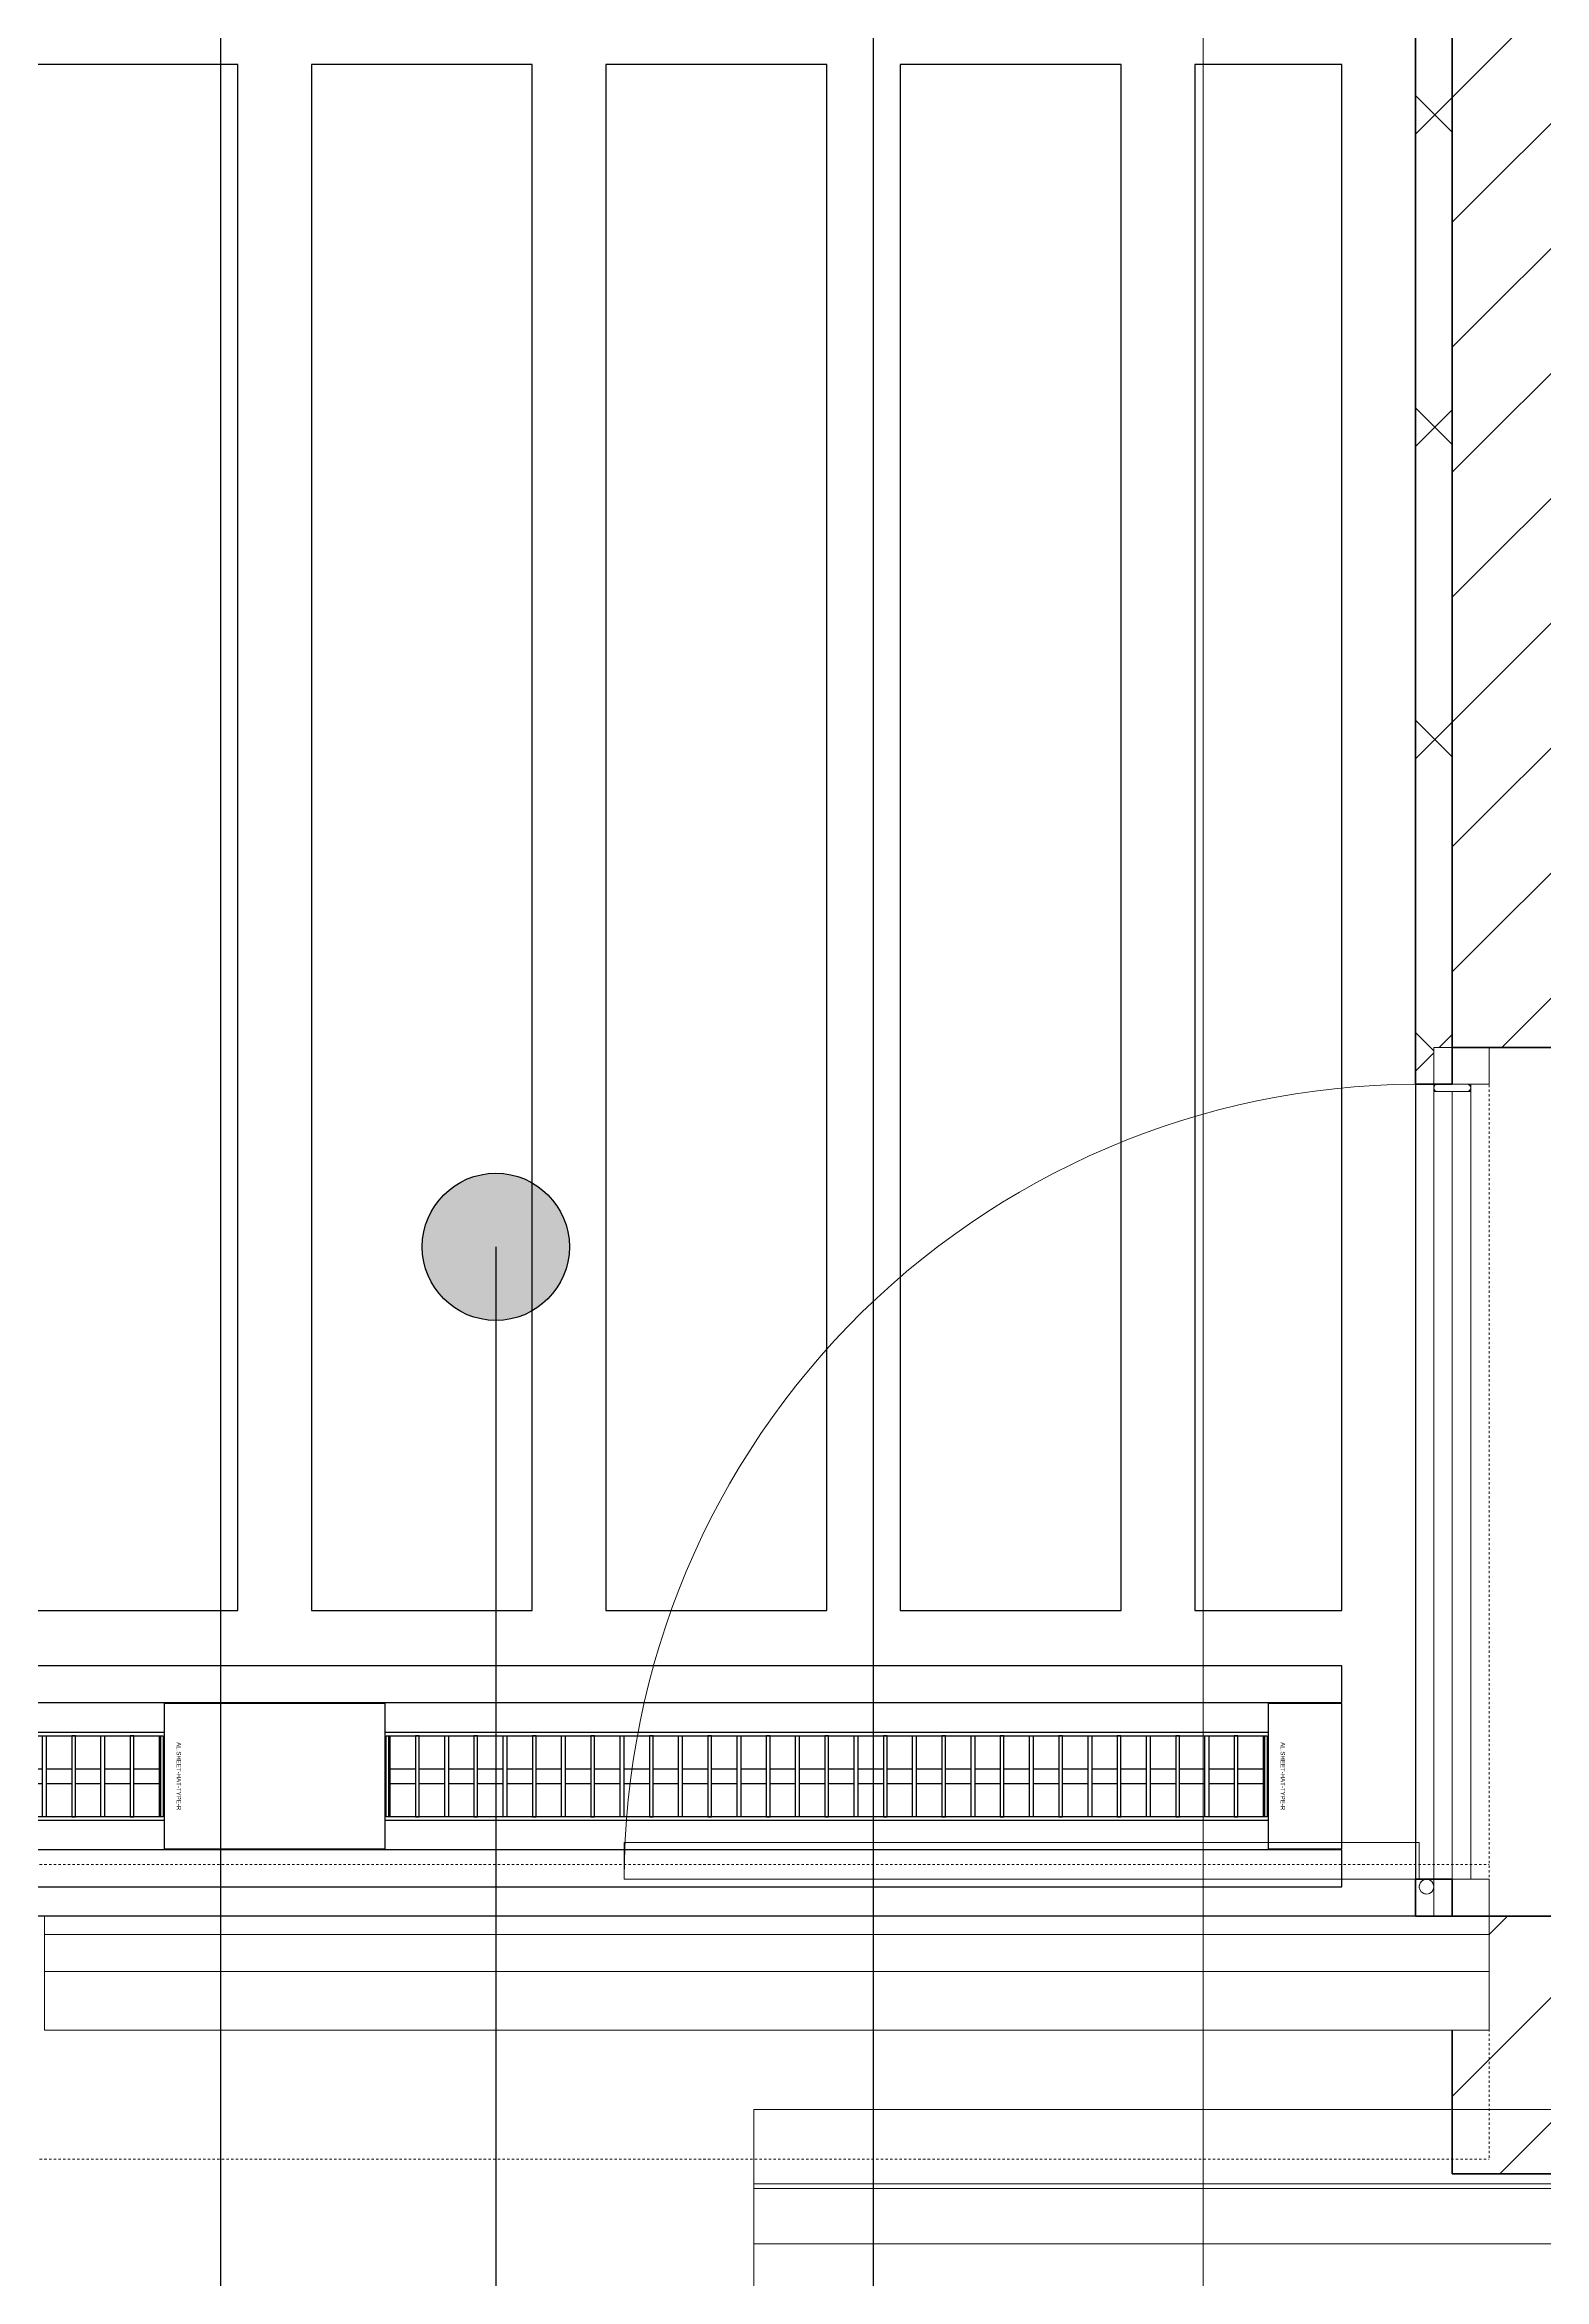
# Model space of a CAD drawing. Header units: millimetres. Extents: x -725999 to -647408, y -21008 to 19019.
# Drawn here: x -718895 to -716857, y -394 to 2641 of the extents above; entities that cross this region are included whole.
import ezdxf
from ezdxf.enums import TextEntityAlignment as Align
from ezdxf.xclip import XClip

# ---------------------------------------------------------------- set-up
doc = ezdxf.new("R2010")
doc.units = ezdxf.units.MM
doc.header["$XCLIPFRAME"] = 0
doc.linetypes.add('DASH', pattern=[6.35, 3.175, -3.175])
for name, color, linetype in [('000 - WIPEOUT', 250, 'Continuous'), ('001 - ASCESSORIES', 251, 'Continuous'), ('008 - LIGHTING', 1, 'Continuous'), ('A04_TUBE SERIES', 2, 'Continuous'), ('A11_ALU.SOLID SHEET', 2, 'Continuous')]:
    doc.layers.add(name, color=color, linetype=linetype)
for name, color, linetype, lineweight in [('A-ANNO-NOTE', 3, 'Continuous', 25), ('A-GENM', 1, 'Continuous', 9), ('A-ROOM-IDEN', 3, 'Continuous', 25), ('A-WALL', 5, 'Continuous', 35), ('A-WALL-FNSH', 2, 'Continuous', 35), ('A-WALL-PATT', 1, 'Continuous', 9), ('G-ANNO-TEXT', 3, 'Continuous', 9), ('Q-SPCQ', 2, 'Continuous', 9), ('Q-SPCQ-HDLN', 2, 'DASH', 9), ('WALL-E', 2, 'Continuous', 9)]:
    doc.layers.add(name, color=color, linetype=linetype, lineweight=lineweight)

# ---------------------------------------------------------------- blocks, each defined once
blk = doc.blocks.new('DPA_Speciality_PlatformScreenDoor - Length_135300-12767973-4283-01 ENLARGED LOWER PLATFORM LEVEL - REFLECTED CEILING PLAN - SHEET 4')
at = {"layer": 'A-GENM'}
for p, q in [((832.8, -330), (956.6, -330)), ((843.4, -330), (896.5, -330)), ((892.9, -330), (946, -330)), ((-75, -380), (-75, -1460)), ((-75, -1460), (-75, -380)), ((-25, -380), (-25, -1460)), ((-25, -1460), (-25, -380)), ((-5, -430), (-5, -380)), ((1075, -380), (-5, -380)), ((1075, -430), (1075, -380)), ((1075, -430), (-5, -430))]:
    blk.add_line(p, q, dxfattribs=at)
blk.add_arc((-5, -380), 1080, 268.9389, 0, dxfattribs=at)
at = {"layer": 'Q-SPCQ'}
for p, q in [((-100, -175), (-100, -330)), ((-100, -175), (1862.5, -175)), ((-100, -200), (-100, -175.9)), ((1862.5, -330), (1862.5, -175)), ((1862.5, -175.9), (1862.5, -200)), ((-100, -305), (-100, -200)), ((1862.5, -200), (1862.5, -305)), ((-100, -255), (1862.5, -255)), ((1862.5, -255), (-100, -255)), ((-100, -255), (-100, -305)), ((-100, -305), (-100, -255)), ((-50, -255), (1812.5, -255)), ((1812.5, -255), (-50, -255)), ((1802.5, -255), (-40, -255)), ((-40, -255), (1802.5, -255)), ((1862.5, -305), (1862.5, -255)), ((1862.5, -305), (1862.5, -255)), ((-100, -329.1), (-100, -305)), ((-100, -305), (-90, -305)), ((1862.5, -305), (-100, -305)), ((-100, -305), (-100, -330)), ((-100, -330), (-100, -305)), ((-100, -305), (1862.5, -305)), ((1862.5, -305), (-100, -305)), ((-100, -330), (-100, -380)), ((-100, -330), (-50, -330)), ((-50, -330), (-100, -330)), ((-100, -330), (1862.5, -330)), ((-100, -330), (1862.5, -330)), ((-90, -330), (-100, -330)), ((-100, -380), (-100, -330.3)), ((-90, -305), (1852.5, -305)), ((1852.5, -305), (-90, -305)), ((-90, -305), (1852.5, -305)), ((1852.5, -330), (-90, -330)), ((1852.5, -330), (-90, -330)), ((-90, -330), (1852.5, -330)), ((-50, -305), (1812.5, -305)), ((1812.5, -305), (-50, -305)), ((-50, -380), (-50, -330)), ((-50, -330), (-50, -380)), ((-50, -330), (-25, -330)), ((-25, -330), (-50, -330)), ((-50, -330.3), (-50, -380)), ((-50, -380), (-50, -330.3)), ((-40, -305), (1802.5, -305)), ((1802.5, -305), (-40, -305)), ((-40, -305), (1802.5, -305)), ((1802.5, -305), (-40, -305)), ((1802.5, -305), (-40, -305)), ((-40, -305), (1802.5, -305)), ((-40, -330), (1802.5, -330)), ((1802.5, -330), (-40, -330)), ((-40, -330), (1802.5, -330)), ((1802.5, -330), (-40, -330)), ((-25, -380), (-25, -330)), ((1852.5, -305), (1862.5, -305)), ((1862.5, -330), (1852.5, -330)), ((1862.5, -305), (1862.5, -329.1)), ((1862.5, -305), (1862.5, -330)), ((1862.5, -330), (1862.5, -305)), ((-50, -380), (-100, -380)), ((-50, -380), (-100, -380)), ((-75, -1450), (-75, -380)), ((-75, -380), (-75, -1450)), ((-75, -380), (-50, -380)), ((-75, -380), (-50, -380)), ((-50, -1450), (-50, -380)), ((-50, -380), (-50, -1450)), ((-50, -380), (-25, -380)), ((-50, -380), (-25, -380)), ((-50, -1450), (-50, -380)), ((-50, -380), (-50, -1450)), ((-25, -380), (-50, -380)), ((-25, -380), (-50, -380)), ((-25, -1450), (-25, -380)), ((-25, -380), (-25, -1450)), ((-75, -410), (-75, -1420)), ((-75, -1420), (-75, -410)), ((-75, -1420), (-75, -410)), ((-75, -410), (-75, -1420)), ((-75, -410), (-75, -1420)), ((-75, -1420), (-75, -410)), ((-50, -400), (-50, -1430)), ((-50, -1430), (-50, -400)), ((-50, -400), (-50, -1430)), ((-50, -1430), (-50, -400)), ((-50, -410), (-50, -1420)), ((-50, -1420), (-50, -410)), ((-50, -410), (-50, -1420)), ((-50, -1420), (-50, -410)), ((-50, -1420), (-50, -410)), ((-50, -410), (-50, -1420)), ((-25, -400), (-25, -1430)), ((-25, -1430), (-25, -400)), ((-25, -400), (-25, -1430)), ((-25, -1430), (-25, -400)), ((-50, -1450), (-75, -1450)), ((-75, -1450), (-50, -1450)), ((-30, -1450), (-70, -1450)), ((-70, -1450), (-30, -1450)), ((-25, -1450), (-50, -1450)), ((-50, -1450), (-25, -1450)), ((-100, -1460), (-100, -1510)), ((-100, -1510), (-100, -1460)), ((-100, -1460), (-50, -1460)), ((-50, -1460), (-100, -1460)), ((-70, -1460), (-30, -1460)), ((-30, -1460), (-70, -1460)), ((-50, -1460), (-50, -1510)), ((-50, -1510), (-50, -1460)), ((-50, -1460), (-50, -1510)), ((-50, -1510), (-50, -1460)), ((-50, -1460), (-25, -1460)), ((-25, -1460), (-50, -1460)), ((-25, -1510), (-25, -1460)), ((-50, -1510), (-100, -1510)), ((-50, -1510), (-100, -1510)), ((-25, -1510), (-50, -1510))]:
    blk.add_line(p, q, dxfattribs=at)
for centre, radius, start, end in [((-15, -370), 10, 90, 270), ((-15, -370), 10, 90, 270), ((-15, -370), 10, 90, 270), ((-15, -370), 10, 90, 270), ((-15, -370), 10, 270, 90), ((-15, -370), 10, 270, 90), ((-15, -370), 10, 270, 90), ((-15, -370), 10, 270, 90), ((-70, -1455), 5, 90, 270), ((-70, -1455), 5, 150, 210), ((-70, -1455), 5, 90, 135), ((-30, -1455), 5, 60, 90), ((-30, -1455), 5, 270, 90), ((-30, -1455), 5, 330, 45), ((-70, -1455), 5, 240, 270), ((-30, -1455), 5, 270, 300)]:
    blk.add_arc(centre, radius, start, end, dxfattribs=at)
at = {"layer": 'Q-SPCQ-HDLN'}
for p, q in [((-100, -1510), (-100, 0)), ((5133.2, 0), (-100, 0)), ((5133.2, -330), (-100, -330)), ((5133.2, -400), (-100, -400))]:
    blk.add_line(p, q, dxfattribs=at)
blk = doc.blocks.new('*U287')
at = {"color": 1}
blk.add_wipeout([(600, -60), (-600, -60), (-600, 60), (600, 60)], dxfattribs=at).dxf.layer = '000 - WIPEOUT'
at = {"layer": '001 - ASCESSORIES', "color": 0}
blk.add_lwpolyline([(600, -60), (-600, -60), (-600, 60), (600, 60)], close=True, dxfattribs=at)
at = {"layer": '001 - ASCESSORIES'}
for points in [[(-593.5, -55), (-598.5, -55), (-598.5, 55), (-593.5, 55)], [(595, -55), (-595, -55), (-595, 55), (595, 55)], [(-558.8, -55), (-553.8, -55), (-553.8, 55), (-558.8, 55)], [(-514, -55), (-519, -55), (-519, 55), (-514, 55)], [(-479.3, -55), (-474.3, -55), (-474.3, 55), (-479.3, 55)], [(-434.6, -55), (-439.6, -55), (-439.6, 55), (-434.6, 55)], [(-399.8, -55), (-394.8, -55), (-394.8, 55), (-399.8, 55)], [(-355.1, -55), (-360.1, -55), (-360.1, 55), (-355.1, 55)], [(-320.4, -55), (-315.4, -55), (-315.4, 55), (-320.4, 55)], [(-275.6, -55), (-280.6, -55), (-280.6, 55), (-275.6, 55)], [(-240.9, -55), (-235.9, -55), (-235.9, 55), (-240.9, 55)], [(-196.2, -55), (-201.2, -55), (-201.2, 55), (-196.2, 55)], [(-161.4, -55), (-156.4, -55), (-156.4, 55), (-161.4, 55)], [(-116.7, -55), (-121.7, -55), (-121.7, 55), (-116.7, 55)], [(-82, -55), (-77, -55), (-77, 55), (-82, 55)], [(-37.2, -55), (-42.2, -55), (-42.2, 55), (-37.2, 55)], [(-2.5, -55), (2.5, -55), (2.5, 55), (-2.5, 55)], [(42.2, -55), (37.2, -55), (37.2, 55), (42.2, 55)], [(77, -55), (82, -55), (82, 55), (77, 55)], [(121.7, -55), (116.7, -55), (116.7, 55), (121.7, 55)], [(156.4, -55), (161.4, -55), (161.4, 55), (156.4, 55)], [(201.2, -55), (196.2, -55), (196.2, 55), (201.2, 55)], [(235.9, -55), (240.9, -55), (240.9, 55), (235.9, 55)], [(280.6, -55), (275.6, -55), (275.6, 55), (280.6, 55)], [(315.4, -55), (320.4, -55), (320.4, 55), (315.4, 55)], [(360.1, -55), (355.1, -55), (355.1, 55), (360.1, 55)], [(394.8, -55), (399.8, -55), (399.8, 55), (394.8, 55)], [(439.6, -55), (434.6, -55), (434.6, 55), (439.6, 55)], [(474.3, -55), (479.3, -55), (479.3, 55), (474.3, 55)], [(519, -55), (514, -55), (514, 55), (519, 55)], [(553.8, -55), (558.8, -55), (558.8, 55), (553.8, 55)], [(598.5, -55), (593.5, -55), (593.5, 55), (598.5, 55)]]:
    blk.add_lwpolyline(points, close=True, dxfattribs=at)
for points in [[(-593.5, 10), (-558.8, 10)], [(-553.8, 10), (-519, 10)], [(-514, 10), (-479.3, 10)], [(-474.3, 10), (-439.6, 10)], [(-434.6, 10), (-399.8, 10)], [(-394.8, 10), (-360.1, 10)], [(-355.1, 10), (-320.4, 10)], [(-315.4, 10), (-280.6, 10)], [(-275.6, 10), (-240.9, 10)], [(-235.9, 10), (-201.2, 10)], [(-196.2, 10), (-161.4, 10)], [(-156.4, 10), (-121.7, 10)], [(-116.7, 10), (-82, 10)], [(-77, 10), (-42.2, 10)], [(-37.2, 10), (-2.5, 10)], [(2.5, 10), (37.2, 10)], [(42.2, 10), (77, 10)], [(82, 10), (116.7, 10)], [(121.7, 10), (156.4, 10)], [(161.4, 10), (196.2, 10)], [(201.2, 10), (235.9, 10)], [(240.9, 10), (275.6, 10)], [(280.6, 10), (315.4, 10)], [(320.4, 10), (355.1, 10)], [(360.1, 10), (394.8, 10)], [(399.8, 10), (434.6, 10)], [(439.6, 10), (474.3, 10)], [(479.3, 10), (514, 10)], [(519, 10), (553.8, 10)], [(558.8, 10), (593.5, 10)], [(-593.5, -10), (-558.8, -10)], [(-553.8, -10), (-519, -10)], [(-514, -10), (-479.3, -10)], [(-474.3, -10), (-439.6, -10)], [(-434.6, -10), (-399.8, -10)], [(-394.8, -10), (-360.1, -10)], [(-355.1, -10), (-320.4, -10)], [(-315.4, -10), (-280.6, -10)], [(-275.6, -10), (-240.9, -10)], [(-235.9, -10), (-201.2, -10)], [(-196.2, -10), (-161.4, -10)], [(-156.4, -10), (-121.7, -10)], [(-116.7, -10), (-82, -10)], [(-77, -10), (-42.2, -10)], [(-37.2, -10), (-2.5, -10)], [(2.5, -10), (37.2, -10)], [(42.2, -10), (77, -10)], [(82, -10), (116.7, -10)], [(121.7, -10), (156.4, -10)], [(161.4, -10), (196.2, -10)], [(201.2, -10), (235.9, -10)], [(240.9, -10), (275.6, -10)], [(280.6, -10), (315.4, -10)], [(320.4, -10), (355.1, -10)], [(360.1, -10), (394.8, -10)], [(399.8, -10), (434.6, -10)], [(439.6, -10), (474.3, -10)], [(479.3, -10), (514, -10)], [(519, -10), (553.8, -10)], [(558.8, -10), (593.5, -10)]]:
    blk.add_lwpolyline(points, dxfattribs=at)
blk = doc.blocks.new('*U548')
blk.add_attdef('EXTR.OVL-LENGTH_', (-25, -59.1), '', height=5)
blk.add_wipeout([(-25, 0), (25, 0), (25, 67400), (-25, 67400)]).dxf.layer = '000 - WIPEOUT'
at = {"layer": 'A04_TUBE SERIES', "color": 0}
blk.add_lwpolyline([(-25, 0), (25, 0), (25, 67400), (-25, 67400)], close=True, dxfattribs=at)
blk = doc.blocks.new('*U549')
blk.add_attdef('EXTR.OVL-LENGTH_', (-25, -59.1), '', height=5)
blk.add_wipeout([(-25, 0), (25, 0), (25, 67400), (-25, 67400)]).dxf.layer = '000 - WIPEOUT'
at = {"layer": 'A04_TUBE SERIES', "color": 0}
blk.add_lwpolyline([(-25, 0), (25, 0), (25, 67400), (-25, 67400)], close=True, dxfattribs=at)
blk = doc.blocks.new('*U541')
at = {"layer": 'A11_ALU.SOLID SHEET', "color": 0}
blk.add_lwpolyline([(300, -98.8), (300, 98.8), (0, 98.8), (0, -98.8)], close=True, dxfattribs=at)
at = {"layer": 'Defpoints', "color": 250}
blk.add_point((0, 0), dxfattribs=at)
blk.add_text('AL.SHEET-HAT-TYPE-R', height=6, rotation=270, dxfattribs=at).set_placement((15, 0), align=Align.BOTTOM_CENTER)
blk = doc.blocks.new('*U550')
at = {"color": 3}
for points in [[(-1050, -32050), (1050, -32050), (1050, -32350), (-1050, -32350)], [(-1050, -32450), (1050, -32450), (1050, -32750), (-1050, -32750)], [(-1050, -32850), (1050, -32850), (1050, -33150), (-1050, -33150)], [(-1050, -33250), (1050, -33250), (1050, -33550), (-1050, -33550)]]:
    blk.add_wipeout(points, dxfattribs=at).dxf.layer = '000 - WIPEOUT'
at = {"layer": 'A11_ALU.SOLID SHEET', "color": 0, "linetype": 'ByBlock'}
for points in [[(-1050, -32350), (1050, -32350), (1050, -32050), (-1050, -32050)], [(-1050, -32750), (1050, -32750), (1050, -32450), (-1050, -32450)], [(-1050, -33150), (1050, -33150), (1050, -32850), (-1050, -32850)], [(-1050, -33550), (1050, -33550), (1050, -33250), (-1050, -33250)]]:
    blk.add_lwpolyline(points, close=True, dxfattribs=at)
blk = doc.blocks.new('*U552')
at = {"layer": 'Defpoints'}
blk.add_point((0, 0), dxfattribs=at)
blk.add_wipeout([(1050, 250), (1050, 450), (-1050, 450), (-1050, 250)]).dxf.layer = '000 - WIPEOUT'
at = {"layer": 'A11_ALU.SOLID SHEET', "color": 0}
blk.add_lwpolyline([(1050, 250), (1050, 450), (-1050, 450), (-1050, 250)], close=True, dxfattribs=at)
at = {"layer": 'Defpoints'}
blk.add_point((0, 400), dxfattribs=at)
blk = doc.blocks.new('*U554')
at = {"layer": 'A11_ALU.SOLID SHEET', "color": 0}
blk.add_lwpolyline([(100, -98.8), (100, 98.8), (0, 98.8), (0, -98.8)], close=True, dxfattribs=at)
at = {"layer": 'Defpoints', "color": 250}
blk.add_point((0, 0), dxfattribs=at)
blk.add_text('AL.SHEET-HAT-TYPE-R', height=6, rotation=270, dxfattribs=at).set_placement((15, 0), align=Align.BOTTOM_CENTER)
blk = doc.blocks.new('*U647')
blk.add_lwpolyline([(-107450, -550), (27650, -550), (27650, -3480), (-107450, -3480)], close=True)
at = {"layer": 'A11_ALU.SOLID SHEET', "color": 1}
for name, p in [('*U541', (25950, -3290)), ('*U554', (27450, -3290))]:
    blk.add_blockref(name, p, dxfattribs=at)
at = {"layer": '008 - LIGHTING'}
for p in [(25350, -3290), (26850, -3290)]:
    blk.add_blockref('*U287', p, dxfattribs=at)
at = {"layer": 'A04_TUBE SERIES', "linetype": 'ByBlock', "rotation": 270}
for name, p in [('*U549', (-39850, -3165)), ('*U548', (-39850, -3415))]:
    blk.add_blockref(name, p, dxfattribs=at)
at = {"layer": 'A11_ALU.SOLID SHEET', "linetype": 'ByBlock', "rotation": 90}
blk.add_blockref('*U550', (-6300, -2015), dxfattribs=at)
at = {"layer": '008 - LIGHTING'}
for p in [(25350, -3290), (26850, -3290)]:
    blk.add_blockref('*U287', p, dxfattribs=at)
at = {"layer": 'A11_ALU.SOLID SHEET', "linetype": 'ByBlock', "rotation": 270}
blk.add_blockref('*U552', (27100, -2015), dxfattribs=at)
at = {"layer": '008 - LIGHTING'}
for p in [(25350, -3290), (26850, -3290)]:
    blk.add_blockref('*U287', p, dxfattribs=at)
blk = doc.blocks.new('Structure Guage3 - Structure Guage-9321268-4180-01 LOWER PLATFORM LEVEL - REFLECTED CEILING PLAN')
at = {"layer": 'A-GENM'}
for p, q in [((-717008.3, -264.6), (-717008.3, -163.5)), ((-717008.3, -163.5), (-708629.3, -163.5)), ((-708629.3, -264.6), (-717008.3, -264.6)), ((-717008.3, -264.6), (-717008.3, -271)), ((-717008.3, -271), (-717008.3, -346)), ((-717008.3, -271), (-708629.3, -271)), ((-717008.3, -346), (-717008.3, -1170)), ((-717008.3, -346), (-708629.3, -346))]:
    blk.add_line(p, q, dxfattribs=at)
blk = doc.blocks.new('DPA_Speciality_PlatformScreenDoor - Length_135300-12767973-4180-01 LOWER PLATFORM LEVEL - REFLECTED CEILING PLAN')
at = {"layer": 'A-GENM'}
for p, q in [((832.8, -330), (956.6, -330)), ((843.4, -330), (896.5, -330)), ((892.9, -330), (946, -330)), ((-75, -380), (-75, -1460)), ((-75, -1460), (-75, -380)), ((-25, -380), (-25, -1460)), ((-25, -1460), (-25, -380)), ((-5, -430), (-5, -380)), ((1075, -380), (-5, -380)), ((1075, -430), (1075, -380)), ((1075, -430), (-5, -430))]:
    blk.add_line(p, q, dxfattribs=at)
blk.add_arc((-5, -380), 1080, 268.9389, 0, dxfattribs=at)
at = {"layer": 'Q-SPCQ'}
for p, q in [((-100, -175), (-100, -330)), ((-100, -175), (1862.5, -175)), ((1862.5, -330), (1862.5, -175)), ((-100, -200), (-100, -187.5)), ((-100, -305), (-100, -200)), ((1862.5, -187.5), (1862.5, -200)), ((1862.5, -200), (1862.5, -305)), ((-100, -255), (1862.5, -255)), ((1862.5, -255), (-100, -255)), ((-100, -255), (-100, -305)), ((-100, -305), (-100, -255)), ((-50, -255), (1812.5, -255)), ((1812.5, -255), (-50, -255)), ((1802.5, -255), (-40, -255)), ((-40, -255), (1802.5, -255)), ((1862.5, -305), (1862.5, -255)), ((1862.5, -305), (1862.5, -255)), ((-100, -317.5), (-100, -305)), ((-100, -305), (-90, -305)), ((1862.5, -305), (-100, -305)), ((-100, -305), (-100, -330)), ((-100, -330), (-100, -305)), ((-100, -305), (1862.5, -305)), ((1862.5, -305), (-100, -305)), ((-100, -380), (-100, -330)), ((-100, -330), (-100, -380)), ((-100, -330), (-50, -330)), ((-50, -330), (-100, -330)), ((-100, -330), (1862.5, -330)), ((-100, -330), (1862.5, -330)), ((-90, -330), (-100, -330)), ((-90, -305), (1852.5, -305)), ((1852.5, -305), (-90, -305)), ((-90, -305), (1852.5, -305)), ((1852.5, -330), (-90, -330)), ((1852.5, -330), (-90, -330)), ((-90, -330), (1852.5, -330)), ((-50, -305), (1812.5, -305)), ((1812.5, -305), (-50, -305)), ((-50, -380), (-50, -330)), ((-50, -330), (-50, -380)), ((-50, -380), (-50, -330)), ((-50, -330), (-50, -380)), ((-50, -330), (-25, -330)), ((-25, -330), (-50, -330)), ((-40, -305), (1802.5, -305)), ((1802.5, -305), (-40, -305)), ((-40, -305), (1802.5, -305)), ((1802.5, -305), (-40, -305)), ((1802.5, -305), (-40, -305)), ((-40, -305), (1802.5, -305)), ((-40, -330), (1802.5, -330)), ((1802.5, -330), (-40, -330)), ((-40, -330), (1802.5, -330)), ((1802.5, -330), (-40, -330)), ((-25, -380), (-25, -330)), ((1852.5, -305), (1862.5, -305)), ((1862.5, -330), (1852.5, -330)), ((1862.5, -305), (1862.5, -317.5)), ((1862.5, -305), (1862.5, -330)), ((1862.5, -330), (1862.5, -305)), ((-50, -380), (-100, -380)), ((-50, -380), (-100, -380)), ((-75, -1450), (-75, -380)), ((-75, -380), (-75, -1450)), ((-73.5, -380), (-50, -380)), ((-73.5, -380), (-50, -380)), ((-50, -1450), (-50, -380)), ((-50, -380), (-50, -1450)), ((-50, -380), (-25, -380)), ((-50, -380), (-25, -380)), ((-50, -1450), (-50, -380)), ((-50, -380), (-50, -1450)), ((-25, -380), (-50, -380)), ((-25, -380), (-50, -380)), ((-25, -1450), (-25, -380)), ((-25, -380), (-25, -1450)), ((-75, -410), (-75, -1420)), ((-75, -1420), (-75, -410)), ((-75, -1420), (-75, -410)), ((-75, -410), (-75, -1420)), ((-75, -410), (-75, -1420)), ((-75, -1420), (-75, -410)), ((-50, -400), (-50, -1430)), ((-50, -1430), (-50, -400)), ((-50, -400), (-50, -1430)), ((-50, -1430), (-50, -400)), ((-50, -410), (-50, -1420)), ((-50, -1420), (-50, -410)), ((-50, -410), (-50, -1420)), ((-50, -1420), (-50, -410)), ((-50, -1420), (-50, -410)), ((-50, -410), (-50, -1420)), ((-25, -400), (-25, -1430)), ((-25, -1430), (-25, -400)), ((-25, -400), (-25, -1430)), ((-25, -1430), (-25, -400)), ((-75, -1450), (-50, -1450)), ((-50, -1450), (-73.5, -1450)), ((-30, -1450), (-70, -1450)), ((-70, -1450), (-30, -1450)), ((-25, -1450), (-50, -1450)), ((-50, -1450), (-25, -1450)), ((-100, -1460), (-100, -1510)), ((-100, -1510), (-100, -1460)), ((-100, -1460), (-50, -1460)), ((-50, -1460), (-100, -1460)), ((-70, -1460), (-30, -1460)), ((-30, -1460), (-70, -1460)), ((-50, -1460), (-50, -1510)), ((-50, -1510), (-50, -1460)), ((-50, -1460), (-50, -1510)), ((-50, -1510), (-50, -1460)), ((-50, -1460), (-25, -1460)), ((-25, -1460), (-50, -1460)), ((-25, -1510), (-25, -1460)), ((-50, -1510), (-100, -1510)), ((-50, -1510), (-100, -1510)), ((-25, -1510), (-50, -1510))]:
    blk.add_line(p, q, dxfattribs=at)
for centre, radius, start, end in [((-15, -370), 10, 90, 195), ((-15, -370), 10, 90, 195), ((-15, -370), 10, 90, 195), ((-15, -370), 10, 90, 270), ((-15, -370), 10, 60, 90), ((-15, -370), 10, 60, 90), ((-15, -370), 10, 60, 90), ((-15, -370), 10, 270, 90), ((-15, -370), 10, 210, 270), ((-15, -370), 10, 210, 270), ((-15, -370), 10, 210, 270), ((-15, -370), 10, 270, 330), ((-15, -370), 10, 270, 330), ((-15, -370), 10, 270, 330), ((-15, -370), 10, 345, 15), ((-15, -370), 10, 345, 15), ((-15, -370), 10, 345, 15), ((-70, -1455), 5, 90, 270), ((-70, -1455), 5, 90, 270), ((-30, -1455), 5, 270, 90), ((-30, -1455), 5, 270, 90)]:
    blk.add_arc(centre, radius, start, end, dxfattribs=at)
at = {"layer": 'Q-SPCQ-HDLN'}
for p, q in [((-100, -1510), (-100, 0)), ((135200, 0), (-100, 0)), ((135200, -330), (-100, -330)), ((135200, -400), (-100, -400))]:
    blk.add_line(p, q, dxfattribs=at)
blk = doc.blocks.new('C-1-PP19-AR-4180-01-B_20250908-040939_EXDOWNLIGHT')
at = {"layer": 'A-GENM'}
blk.add_blockref('Structure Guage3 - Structure Guage-9321268-4180-01 LOWER PLATFORM LEVEL - REFLECTED CEILING PLAN', (743759.3, -3579), dxfattribs=at)
at = {"layer": 'Q-SPCQ', "rotation": 180}
blk.add_blockref('DPA_Speciality_PlatformScreenDoor - Length_135300-12767973-4180-01 LOWER PLATFORM LEVEL - REFLECTED CEILING PLAN', (27650, -3810), dxfattribs=at)

msp = doc.modelspace()

# ---------------------------------------------------------------- hatches: boundary and pattern name
at = {"layer": 'A-WALL-PATT', "lineweight": 9}
h = msp.add_hatch(dxfattribs=at)
h.set_pattern_fill('FP_2', color=256, style=0, pattern_type=2)
h.set_pattern_definition([(45, (0, 0), (-84.852814, 84.852814), [])])
h.paths.add_polyline_path([(-716982.4, -251), (-716782.4, -251), (-716782.4, 99), (-716932.4, 99), (-716932.4, -56), (-716982.4, -56), (-716982.4, -232.8)])
h.paths.add_polyline_path([(-716982.4, 1279), (-716782.4, 1279), (-716782.4, 4129), (-716982.4, 4129), (-716982.4, 3752.5)])

# ---------------------------------------------------------------- linework, layer by layer
at = {"layer": 'A-WALL', "color": 7, "lineweight": 70}
for p, q in [((-716982.4, 1279), (-716982.4, 4129)), ((-716982.4, 4129), (-716982.4, 1279)), ((-716782.4, 1279), (-716982.4, 1279)), ((-716982.4, 99), (-716782.4, 99)), ((-716982.4, -251), (-716982.4, -56)), ((-716782.4, -251), (-716982.4, -251))]:
    msp.add_line(p, q, dxfattribs=at)
at = {"layer": 'A-WALL-FNSH', "color": 250}
for p, q in [((-716982.4, 1279), (-716982.4, 1229)), ((-716982.4, 149), (-716982.4, 99.3))]:
    msp.add_line(p, q, dxfattribs=at)
at = {"layer": 'WALL-E'}
for p, q in [((-716982.4, 1279), (-716782.4, 1279)), ((-716982.4, 1279), (-716982.4, 1229)), ((-716982.4, 149), (-716982.4, 99.3)), ((-716982.4, 99), (-716782.4, 99))]:
    msp.add_line(p, q, dxfattribs=at)

# ---------------------------------------------------------------- block references
ref = msp.add_blockref('*U647', (-744682.4, 3579))
XClip(ref).set_block_clipping_path([(22516.8245944298, -23611.999870506), (95859.307995774, 7199.9972603895)])

# ---------------------------------------------------------------- next in the draw order: hatches: boundary and pattern name
at = {"layer": 'A-ROOM-IDEN'}
h = msp.add_hatch(color=256, dxfattribs=at)
edge = h.paths.add_edge_path()
edge.add_arc((-718281.9, 1008.1), 100, 0, 360)
at = {"layer": 'A-WALL-PATT', "lineweight": 9}
h = msp.add_hatch(dxfattribs=at)
h.set_pattern_fill('FP_4', color=256, style=0, pattern_type=2)
h.set_pattern_definition([(45, (0, 0), (-212.13203, 212.13203), []), (135, (0, 0), (-212.13203, -212.13203), [])])
h.paths.add_polyline_path([(-717032.4, 99), (-717007.4, 99.3), (-717007.7, 149), (-717032.4, 149), (-717032.4, 99.3)])
h.paths.add_polyline_path([(-717017.4, 129), (-717022.4, 130.4), (-717027, 136.4), (-717026, 144), (-717020, 148.7), (-717017.4, 149), (-717010.3, 146.1), (-717007.4, 139), (-717010.3, 131.9), (-717014.1, 130.4)])
h.paths.add_polyline_path([(-717032.4, 1229), (-717007.4, 1229), (-717007.4, 1279), (-716982.4, 1279), (-716982.4, 4129), (-717032.4, 4129), (-717032.4, 3752.5)])

# ---------------------------------------------------------------- next in the draw order: linework, layer by layer
at = {"layer": 'A-ANNO-NOTE'}
msp.add_line((-717769.1, 3409.5), (-717769.1, -3245), dxfattribs=at)
at = {"layer": 'A-ROOM-IDEN'}
for p, q in [((-718656.2, 5625.5), (-718656.2, -10002.4)), ((-718281.9, 1008.1), (-718281.9, -7402.4))]:
    msp.add_line(p, q, dxfattribs=at)
msp.add_circle((-718281.9, 1008.1), 100, dxfattribs=at)
at = {"layer": 'A-WALL-FNSH', "color": 250}
for p, q in [((-717032.4, 1229), (-717032.4, 4129)), ((-716982.4, 1229), (-717032.4, 1229)), ((-717032.4, 99), (-717032.4, 149)), ((-717032.4, 149), (-716982.4, 149)), ((-716982.4, 99), (-717032.4, 99))]:
    msp.add_line(p, q, dxfattribs=at)
at = {"layer": 'G-ANNO-TEXT', "color": 10}
msp.add_line((-717321.1, 3448.1), (-717321.1, -2338.1), dxfattribs=at)
at = {"layer": 'WALL-E'}
for p, q in [((-717032.4, 1229), (-717032.4, 149)), ((-716982.4, 1229), (-717032.4, 1229)), ((-716982.4, 149), (-717032.4, 149))]:
    msp.add_line(p, q, dxfattribs=at)

# ---------------------------------------------------------------- next in the draw order: block references
ref = msp.add_blockref('C-1-PP19-AR-4180-01-B_20250908-040939_EXDOWNLIGHT', (-744682.4, 3579))
XClip(ref).set_block_clipping_path([(22516.8245944298, -23611.999870506), (95859.307995774, 7199.9972603895)])
at = {"layer": 'Q-SPCQ', "rotation": 180}
msp.add_blockref('DPA_Speciality_PlatformScreenDoor - Length_135300-12767973-4283-01 ENLARGED LOWER PLATFORM LEVEL - REFLECTED CEILING PLAN - SHEET 4', (-717032.4, -231), dxfattribs=at)

doc.saveas('drawing.dxf')
